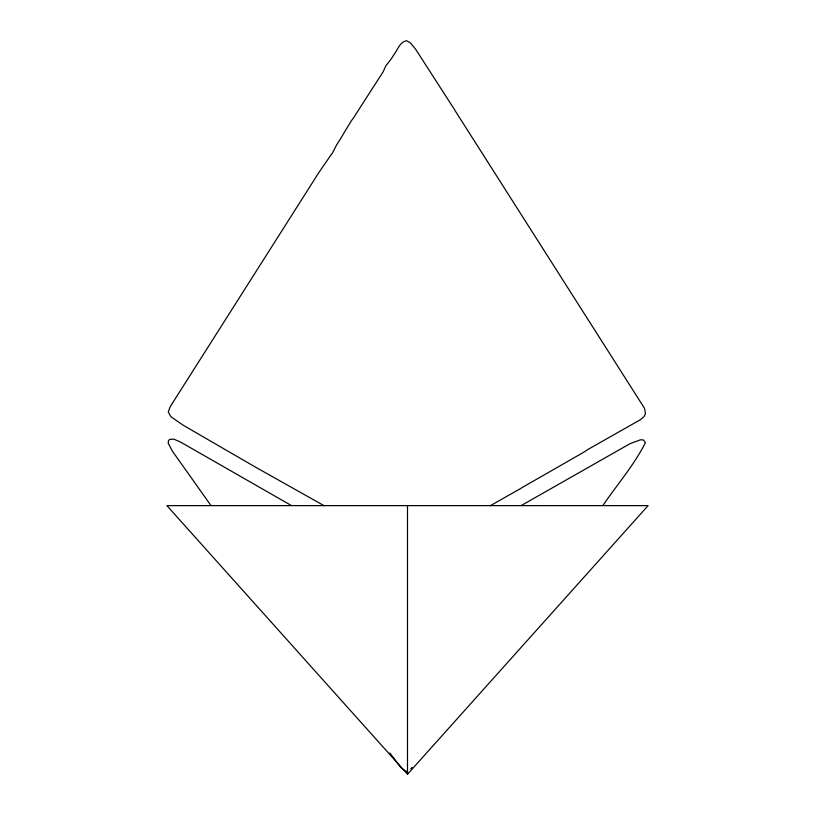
<?xml version="1.0" encoding="UTF-8"?>
<svg xmlns="http://www.w3.org/2000/svg" width="815" height="815" viewBox="0 0 815 815"><rect width="100%" height="100%" fill="white"/><g stroke="black" fill="none" stroke-linecap="round" stroke-linejoin="round"><path stroke-width="1.22" d="M602.896 505.504C617.067 484.66 634.039 465.192 645.419 442.677L643.453 439.957L640.509 439.794L630.189 443.594L521.233 505.555M410.801 768.84L412.095 767.312M407.5 774.25L648.108 505.626L166.892 505.626L407.5 774.25L407.5 505.626M490.263 505.728L520.306 488.705A33.619 33.619 0 0 0 521.508 487.961A25.143 25.143 0 0 0 522.211 487.492L583.316 452.478A78.179 78.179 0 0 0 584.793 451.561L586.515 450.41A18.012 18.012 0 0 1 587.89 449.483L640.203 419.827L643.83 416.832L645.5 413.847L644.543 408.366L455.626 111.502A80.858 80.858 0 0 1 454.485 109.556L415.619 49.216L410.668 43.124L406.695 40.75C399.808 41.667 397.547 50.133 393.767 54.911A159.007 159.007 0 0 1 391.394 58.721L386.045 65.587A2.639 2.639 0 0 0 385.689 66.127L383.193 71.73L356.033 113.937A48.513 48.513 0 0 1 355.004 115.659A51.997 51.997 0 0 1 353.537 117.89L351.408 120.702A21.608 21.608 0 0 0 350.572 122.026L339.498 140.455A207.224 207.224 0 0 0 336.626 144.907L332.581 152.741A2.547 2.547 0 0 1 332.113 153.464A2.119 2.119 0 0 1 331.807 153.74L318.93 172.444L170.172 406.746L168.277 411.911L170.855 416.669L183.273 425.277L254.983 466.842L324.258 505.789M406.654 771.693L401.999 768.484A32.885 32.885 0 0 1 399.676 766.059L389.937 753.04M291.261 505.453L180.594 442.097L173.809 439.132L169.612 439.407L168.44 440.762L168.216 443.228L172.291 450.98L210.81 505.331"/></g></svg>
